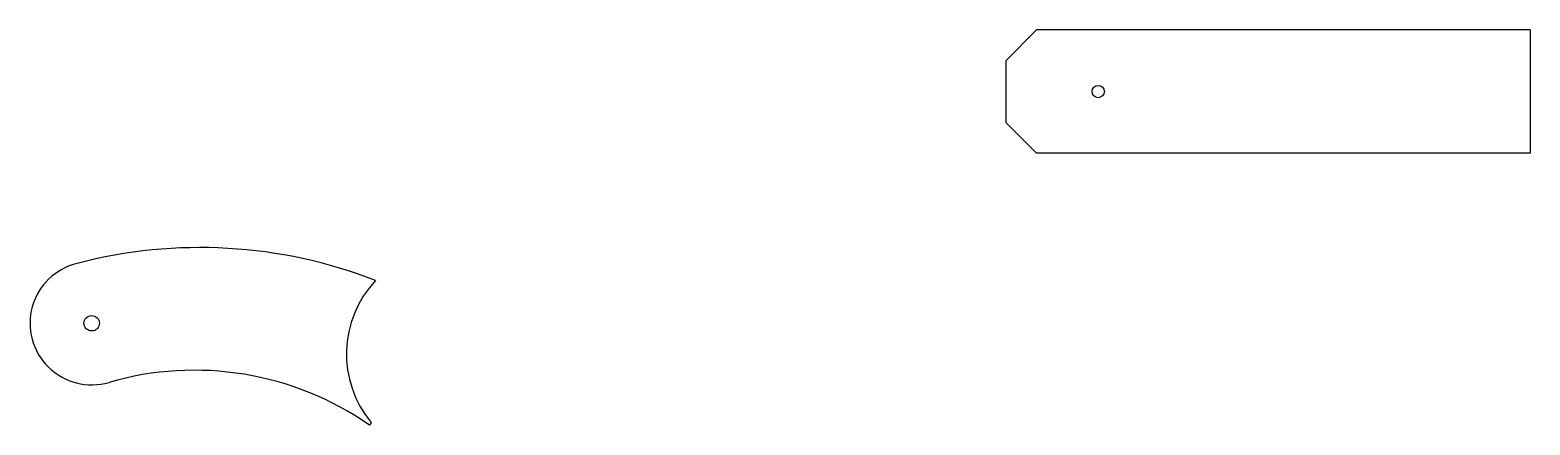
# Model space of a CAD drawing. Header units: millimetres. Extents: x 1155 to 1641, y 677 to 805.
import ezdxf

# ---------------------------------------------------------------- set-up
doc = ezdxf.new("R2010")
doc.units = ezdxf.units.MM

msp = doc.modelspace()

# ---------------------------------------------------------------- linework, layer by layer
for p, q in [((1481.21, 805.2), (1471.21, 795.2)), ((1641.21, 805.2), (1481.21, 805.2)), ((1641.21, 805.2), (1641.21, 765.2)), ((1471.21, 795.2), (1471.21, 775.2)), ((1471.21, 775.2), (1481.21, 765.2)), ((1641.21, 765.2), (1481.21, 765.2)), ((1265.43, 677.69), (1264.88, 676.9))]:
    msp.add_line(p, q)
for points in [[(1266.88, 723.88, 0.157848), (1170.14, 729.4, 15.51882)], [(1264.88, 676.9, 0.226203), (1180.45, 690.77)]]:
    msp.add_lwpolyline(points, format="xyb")
for centre, radius in [((1501.21, 785.2), 2), ((1174.83, 709.96), 2.5)]:
    msp.add_circle(centre, radius)
for centre, radius, start, end in [((1174.83, 709.96), 20, 103.5524, 286.3186), ((1292.43, 699.96), 35, 136.8866, 219.5092)]:
    msp.add_arc(centre, radius, start, end)

doc.saveas('drawing.dxf')
